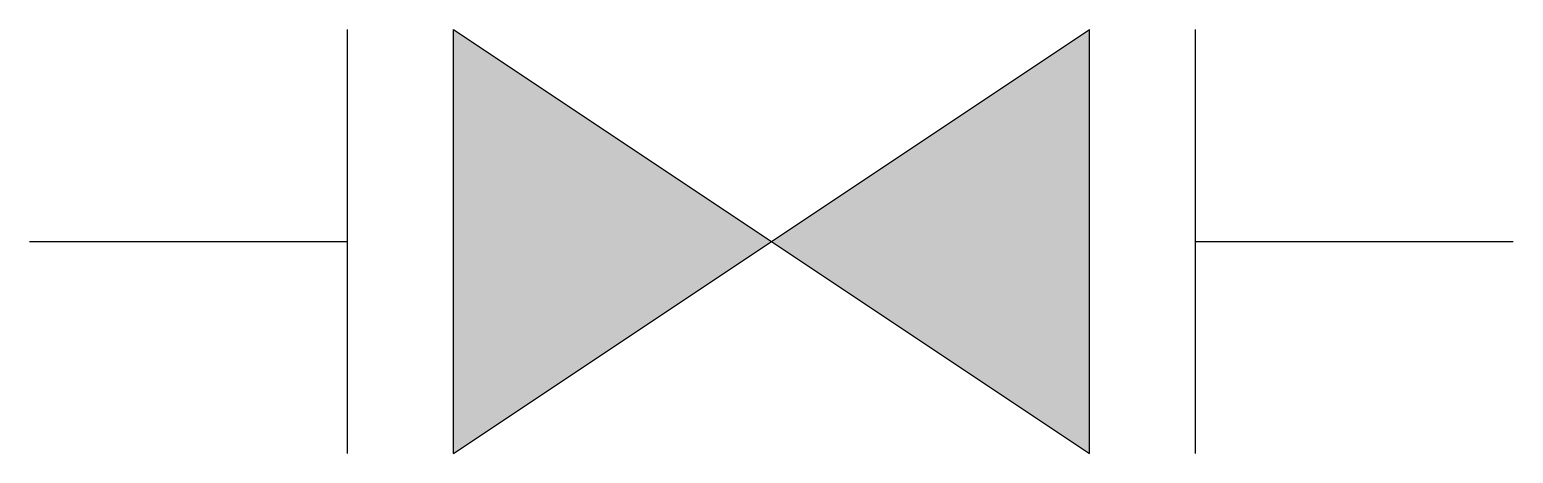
# Model space of a CAD drawing. Extents: x 147.4 to 161.4, y 120.8 to 124.8.
import ezdxf

# ---------------------------------------------------------------- set-up
doc = ezdxf.new("R2010")
doc.units = 0
doc.layers.get('0').update_dxf_attribs({"linetype": 'CONTINUOUS'})

msp = doc.modelspace()

# ---------------------------------------------------------------- hatches: boundary and pattern name
h = msp.add_hatch(color=256)
h.paths.add_polyline_path([(154.42, 122.788), (151.42, 124.788), (151.42, 120.788)])
h.paths.add_polyline_path([(157.42, 124.788), (154.42, 122.788), (157.42, 120.788)])

# ---------------------------------------------------------------- linework, layer by layer
at = {"ltscale": 0.1}
for p, q in [((150.42, 120.788), (150.42, 124.788)), ((151.42, 124.788), (157.42, 120.788)), ((151.42, 120.788), (157.42, 124.788)), ((151.42, 120.788), (151.42, 124.788)), ((157.42, 120.788), (157.42, 124.788)), ((158.42, 120.788), (158.42, 124.788)), ((147.42, 122.788), (150.42, 122.788)), ((158.42, 122.788), (161.42, 122.788))]:
    msp.add_line(p, q, dxfattribs=at)

doc.saveas('drawing.dxf')
